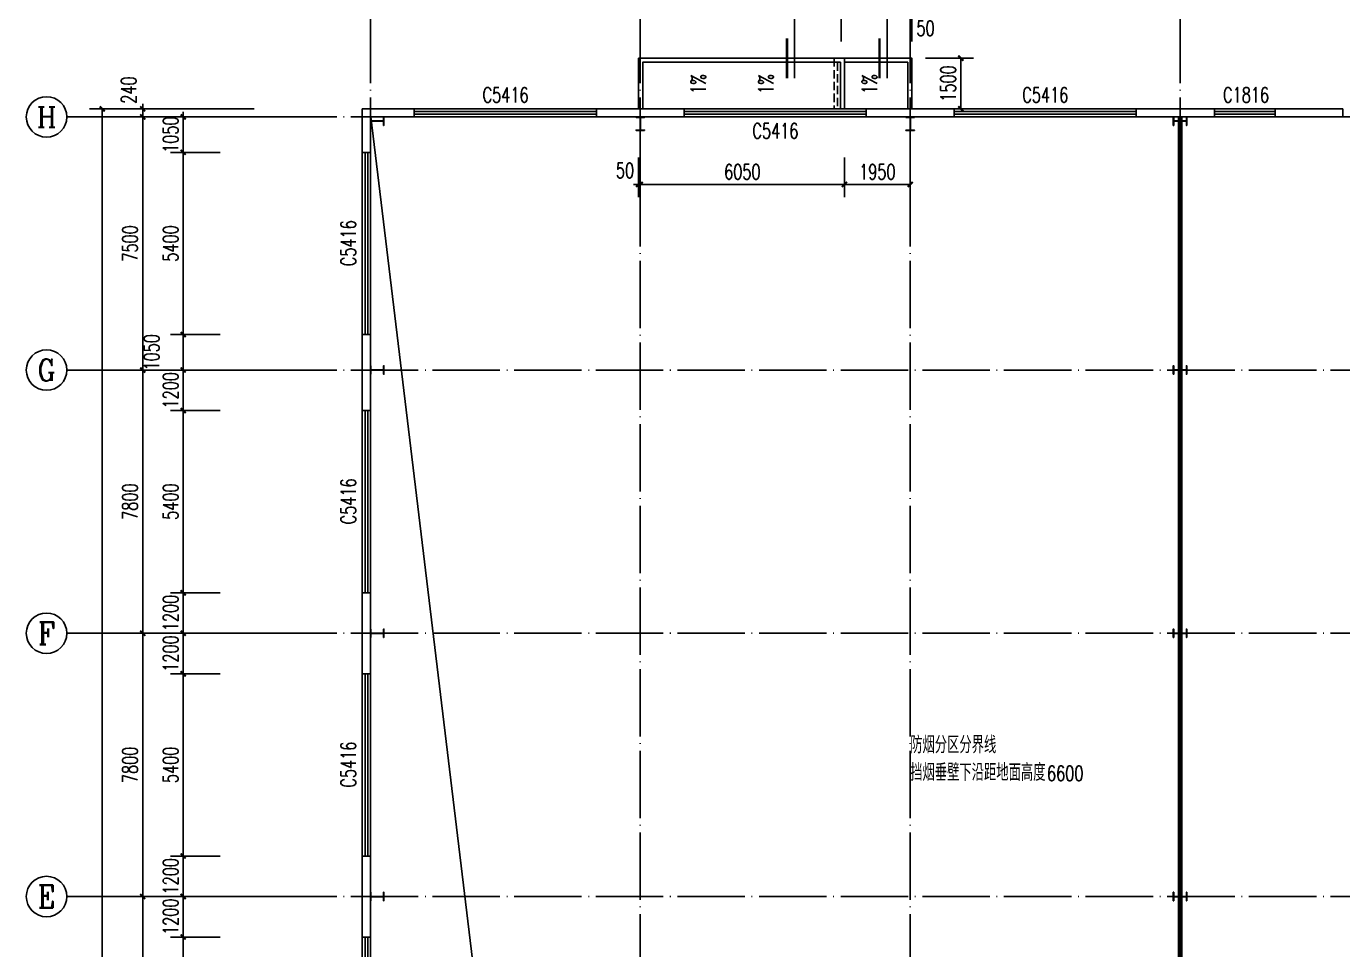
# Model space of a CAD drawing. Header units: millimetres. Extents: x 4455189 to 4808172, y 18512388 to 19204582.
# Drawn here: x 4706772 to 4745792, y 18887131 to 18914491 of the extents above; entities that cross this region are included whole.
import ezdxf
from ezdxf.enums import TextEntityAlignment as Align

# ---------------------------------------------------------------- set-up
doc = ezdxf.new("R2010")
doc.units = ezdxf.units.MM
doc.header["$LTSCALE"] = 1000
doc.header["$MEASUREMENT"] = 0
doc.linetypes.add('DASH', pattern=[0.35, 0.25, -0.1])
doc.linetypes.add('DOTE', pattern=[2.42, 2, -0.2, 0.02, -0.2])
doc.layers.get('Defpoints').update_dxf_attribs({"color": 1})
for name, color, linetype in [('AXIS_TEXT', 7, 'Continuous'), ('AXIS_内部', 151, 'Continuous'), ('AXIS_外部', 171, 'Continuous'), ('COLUMN', 2, 'Continuous'), ('DIM_IDEN', 171, 'Continuous'), ('DIM_SYMB', 165, 'Continuous'), ('DOTE', 250, 'DOTE'), ('PUB_TEXT', 7, 'Continuous'), ('WALL-PARAPET', 6, 'Continuous'), ('WINDOW', 140, 'Continuous'), ('WINDOW_TEXT', 7, 'Continuous')]:
    doc.layers.add(name, color=color, linetype=linetype)
doc.styles.add('_TCH_AXIS', font='COMPLEX', dxfattribs={"bigfont": 'GBCBIG'})
doc.styles.add('_TCH_DIM', font='SIMPLEX', dxfattribs={"bigfont": 'GBCBIG'})
doc.styles.add('_TCH_DIM_T3', font='SIMPLEX', dxfattribs={"width": 0.705882, "bigfont": 'GBCBIG'})
doc.styles.add('_TCH_WINDOW', font='SIMPLEX', dxfattribs={"height": 3.5, "bigfont": 'GBCBIG'})
doc.styles.add('COMPLEX', font='COMPLEX')
doc.dimstyles.new('_TCH_ARCH&&150', dxfattribs={"dimtxt": 446.25, "dimasz": 150, "dimexe": 375, "dimexo": 450, "dimgap": 150, "dimtad": 1, "dimdec": 0, "dimzin": 0, "dimdsep": 46, "dimtxsty": '_TCH_DIM_T3', "dimblk": 'ARCHTICK', "dimcen": 0.09, "dimclrt": 7, "dimazin": 2, "dimtfac": 1, "dimtdec": 0, "dimtix": 1, "dimtmove": 2, "dimatfit": 3, "dimfxl": 0, "dimtolj": 1, "dimtzin": 0, "dimarcsym": 0})

# ---------------------------------------------------------------- blocks, each defined once
blk = doc.blocks.new('A$C3ACC4A1C')
at = {"layer": 'COLUMN'}
h = blk.add_hatch(color=256, dxfattribs=at)
h.paths.add_polyline_path([(125, 400), (0, 400), (0, 388), (120, 388), (120, 200), (125, 200)])
h.paths.add_polyline_path([(250, 400), (125, 400), (125, 200), (130, 200), (130, 388), (250, 388)])
h.paths.add_polyline_path([(250, 12), (130, 12), (130, 200), (125, 200), (125, 0), (250, 0)])
h.paths.add_polyline_path([(125, 200), (120, 200), (120, 12), (0, 12), (0, 0), (125, 0)])
blk.add_lwpolyline([(0, 0), (0, 12), (120, 12), (120, 388), (0, 388), (0, 400), (250, 400), (250, 388), (130, 388), (130, 12), (250, 12), (250, 0)], close=True, dxfattribs=at)
blk = doc.blocks.new('_ArchTick')
at = {"color": 0, "linetype": 'ByBlock', "const_width": 0.4}
blk.add_lwpolyline([(-0.5, -0.5), (0.5, 0.5)], dxfattribs=at)
blk = doc.blocks.new('*D135')
at = {"layer": 'AXIS_内部', "color": 0, "lineweight": -2}
for p, q in [((4730922, 18914046), (4730922, 18915221)), ((4732972, 18914046), (4732972, 18915221)), ((4730922, 18914846), (4732972, 18914846))]:
    blk.add_line(p, q, dxfattribs=at)
at = {"layer": 'Defpoints', "color": 0}
for p in [(4732972, 18914846), (4730922, 18913596), (4732972, 18913596)]:
    blk.add_point(p, dxfattribs=at)
at = {"layer": 'AXIS_内部', "color": 0, "lineweight": -2, "xscale": 150, "yscale": 150, "zscale": 150, "rotation": 180}
blk.add_blockref('_ArchTick', (4730922, 18914846), dxfattribs=at)
at = {"layer": 'AXIS_内部', "color": 0, "lineweight": -2, "xscale": 150, "yscale": 150, "zscale": 150}
blk.add_blockref('_ArchTick', (4732972, 18914846), dxfattribs=at)
at = {"layer": 'AXIS_内部', "color": 7, "insert": (4731947, 18915219), "char_height": 446.2, "attachment_point": 5, "style": '_TCH_DIM_T3'}
blk.add_mtext('\\A1;2050', dxfattribs=at)
blk = doc.blocks.new('*D136')
at = {"layer": 'AXIS_内部', "color": 0, "lineweight": -2}
for p, q in [((4732972, 18914046), (4732972, 18915221)), ((4733022, 18914046), (4733022, 18915221)), ((4732972, 18914846), (4732822, 18914846)), ((4732972, 18914846), (4733022, 18914846)), ((4733022, 18914846), (4733172, 18914846))]:
    blk.add_line(p, q, dxfattribs=at)
at = {"layer": 'Defpoints', "color": 0}
for p in [(4733022, 18914846), (4732972, 18913596), (4733022, 18913596)]:
    blk.add_point(p, dxfattribs=at)
at = {"layer": 'AXIS_内部', "color": 0, "lineweight": -2, "xscale": 150, "yscale": 150, "zscale": 150}
blk.add_blockref('_ArchTick', (4732972, 18914846), dxfattribs=at)
at = {"layer": 'AXIS_内部', "color": 0, "lineweight": -2, "xscale": 150, "yscale": 150, "zscale": 150, "rotation": 180}
blk.add_blockref('_ArchTick', (4733022, 18914846), dxfattribs=at)
at = {"layer": 'AXIS_内部', "color": 7, "insert": (4733427, 18914434), "char_height": 446.2, "attachment_point": 5, "style": '_TCH_DIM_T3'}
blk.add_mtext('\\A1;50', dxfattribs=at)
blk = doc.blocks.new('*D137')
at = {"layer": 'AXIS_内部', "color": 0, "lineweight": -2}
for p, q in [((4724922, 18910606), (4724922, 18909431)), ((4724972, 18910606), (4724972, 18909431)), ((4724922, 18909806), (4724772, 18909806)), ((4724922, 18909806), (4724972, 18909806)), ((4724972, 18909806), (4725122, 18909806))]:
    blk.add_line(p, q, dxfattribs=at)
at = {"layer": 'Defpoints', "color": 0}
for p in [(4724922, 18911056), (4724972, 18911056), (4724972, 18909806)]:
    blk.add_point(p, dxfattribs=at)
at = {"layer": 'AXIS_内部', "color": 0, "lineweight": -2, "xscale": 150, "yscale": 150, "zscale": 150}
blk.add_blockref('_ArchTick', (4724922, 18909806), dxfattribs=at)
at = {"layer": 'AXIS_内部', "color": 0, "lineweight": -2, "xscale": 150, "yscale": 150, "zscale": 150, "rotation": 180}
blk.add_blockref('_ArchTick', (4724972, 18909806), dxfattribs=at)
at = {"layer": 'AXIS_内部', "color": 7, "insert": (4724517, 18910219), "char_height": 446.2, "attachment_point": 5, "style": '_TCH_DIM_T3'}
blk.add_mtext('\\A1;50', dxfattribs=at)
blk = doc.blocks.new('*D138')
at = {"layer": 'AXIS_内部', "color": 0, "lineweight": -2}
for p, q in [((4724972, 18910606), (4724972, 18909431)), ((4731022, 18910606), (4731022, 18909431)), ((4724972, 18909806), (4731022, 18909806))]:
    blk.add_line(p, q, dxfattribs=at)
at = {"layer": 'Defpoints', "color": 0}
for p in [(4724972, 18911056), (4731022, 18911056), (4731022, 18909806)]:
    blk.add_point(p, dxfattribs=at)
at = {"layer": 'AXIS_内部', "color": 0, "lineweight": -2, "xscale": 150, "yscale": 150, "zscale": 150, "rotation": 180}
blk.add_blockref('_ArchTick', (4724972, 18909806), dxfattribs=at)
at = {"layer": 'AXIS_内部', "color": 0, "lineweight": -2, "xscale": 150, "yscale": 150, "zscale": 150}
blk.add_blockref('_ArchTick', (4731022, 18909806), dxfattribs=at)
at = {"layer": 'AXIS_内部', "color": 7, "insert": (4727997, 18910179), "char_height": 446.2, "attachment_point": 5, "style": '_TCH_DIM_T3'}
blk.add_mtext('\\A1;6050', dxfattribs=at)
blk = doc.blocks.new('*D139')
at = {"layer": 'AXIS_内部', "color": 0, "lineweight": -2}
for p, q in [((4731022, 18910606), (4731022, 18909431)), ((4732972, 18910606), (4732972, 18909431)), ((4731022, 18909806), (4732972, 18909806))]:
    blk.add_line(p, q, dxfattribs=at)
at = {"layer": 'Defpoints', "color": 0}
for p in [(4731022, 18911056), (4732972, 18911056), (4732972, 18909806)]:
    blk.add_point(p, dxfattribs=at)
at = {"layer": 'AXIS_内部', "color": 0, "lineweight": -2, "xscale": 150, "yscale": 150, "zscale": 150, "rotation": 180}
blk.add_blockref('_ArchTick', (4731022, 18909806), dxfattribs=at)
at = {"layer": 'AXIS_内部', "color": 0, "lineweight": -2, "xscale": 150, "yscale": 150, "zscale": 150}
blk.add_blockref('_ArchTick', (4732972, 18909806), dxfattribs=at)
at = {"layer": 'AXIS_内部', "color": 7, "insert": (4731997, 18910179), "char_height": 446.2, "attachment_point": 5, "style": '_TCH_DIM_T3'}
blk.add_mtext('\\A1;1950', dxfattribs=at)
blk = doc.blocks.new('*D183')
at = {"layer": 'AXIS_内部', "color": 0, "lineweight": -2}
for p, q in [((4712522, 18887506), (4711047, 18887506)), ((4711422, 18882106), (4711422, 18887506)), ((4712522, 18882106), (4711047, 18882106))]:
    blk.add_line(p, q, dxfattribs=at)
at = {"layer": 'Defpoints', "color": 0}
for p in [(4711422, 18887506), (4712972, 18887506), (4712972, 18882106)]:
    blk.add_point(p, dxfattribs=at)
at = {"layer": 'AXIS_内部', "color": 0, "lineweight": -2, "xscale": 150, "yscale": 150, "zscale": 150}
for p, rotation in [((4711422, 18887506), 90), ((4711422, 18882106), 270)]:
    blk.add_blockref('_ArchTick', p, dxfattribs=dict(at, rotation=rotation))
at = {"layer": 'AXIS_内部', "color": 7, "insert": (4711048, 18884806), "char_height": 446.2, "attachment_point": 5, "rotation": 90, "style": '_TCH_DIM_T3'}
blk.add_mtext('\\A1;5400', dxfattribs=at)
blk = doc.blocks.new('*D184')
at = {"layer": 'AXIS_内部', "color": 0, "lineweight": -2}
for p, q in [((4711422, 18888706), (4711422, 18888856)), ((4712522, 18888706), (4711047, 18888706)), ((4711422, 18887506), (4711422, 18888706)), ((4712522, 18887506), (4711047, 18887506)), ((4711422, 18887506), (4711422, 18887356))]:
    blk.add_line(p, q, dxfattribs=at)
at = {"layer": 'Defpoints', "color": 0}
for p in [(4711422, 18888706), (4712972, 18888706), (4712972, 18887506)]:
    blk.add_point(p, dxfattribs=at)
at = {"layer": 'AXIS_内部', "color": 0, "lineweight": -2, "xscale": 150, "yscale": 150, "zscale": 150}
for p, rotation in [((4711422, 18888706), 270), ((4711422, 18887506), 90)]:
    blk.add_blockref('_ArchTick', p, dxfattribs=dict(at, rotation=rotation))
at = {"layer": 'AXIS_内部', "color": 7, "insert": (4711048, 18888106), "char_height": 446.2, "attachment_point": 5, "rotation": 90, "style": '_TCH_DIM_T3'}
blk.add_mtext('\\A1;1200', dxfattribs=at)
blk = doc.blocks.new('*D185')
at = {"layer": 'AXIS_内部', "color": 0, "lineweight": -2}
for p, q in [((4711422, 18889906), (4711422, 18890056)), ((4712522, 18889906), (4711047, 18889906)), ((4711422, 18888706), (4711422, 18889906)), ((4712522, 18888706), (4711047, 18888706)), ((4711422, 18888706), (4711422, 18888556))]:
    blk.add_line(p, q, dxfattribs=at)
at = {"layer": 'Defpoints', "color": 0}
for p in [(4711422, 18889906), (4712972, 18889906), (4712972, 18888706)]:
    blk.add_point(p, dxfattribs=at)
at = {"layer": 'AXIS_内部', "color": 0, "lineweight": -2, "xscale": 150, "yscale": 150, "zscale": 150}
for p, rotation in [((4711422, 18889906), 270), ((4711422, 18888706), 90)]:
    blk.add_blockref('_ArchTick', p, dxfattribs=dict(at, rotation=rotation))
at = {"layer": 'AXIS_内部', "color": 7, "insert": (4711048, 18889306), "char_height": 446.2, "attachment_point": 5, "rotation": 90, "style": '_TCH_DIM_T3'}
blk.add_mtext('\\A1;1200', dxfattribs=at)
blk = doc.blocks.new('*D186')
at = {"layer": 'AXIS_内部', "color": 0, "lineweight": -2}
for p, q in [((4712522, 18895306), (4711047, 18895306)), ((4711422, 18889906), (4711422, 18895306)), ((4712522, 18889906), (4711047, 18889906))]:
    blk.add_line(p, q, dxfattribs=at)
at = {"layer": 'Defpoints', "color": 0}
for p in [(4711422, 18895306), (4712972, 18895306), (4712972, 18889906)]:
    blk.add_point(p, dxfattribs=at)
at = {"layer": 'AXIS_内部', "color": 0, "lineweight": -2, "xscale": 150, "yscale": 150, "zscale": 150}
for p, rotation in [((4711422, 18895306), 90), ((4711422, 18889906), 270)]:
    blk.add_blockref('_ArchTick', p, dxfattribs=dict(at, rotation=rotation))
at = {"layer": 'AXIS_内部', "color": 7, "insert": (4711048, 18892606), "char_height": 446.2, "attachment_point": 5, "rotation": 90, "style": '_TCH_DIM_T3'}
blk.add_mtext('\\A1;5400', dxfattribs=at)
blk = doc.blocks.new('*D187')
at = {"layer": 'AXIS_内部', "color": 0, "lineweight": -2}
for p, q in [((4711422, 18896506), (4711422, 18896656)), ((4712522, 18896506), (4711047, 18896506)), ((4711422, 18895306), (4711422, 18896506)), ((4712522, 18895306), (4711047, 18895306)), ((4711422, 18895306), (4711422, 18895156))]:
    blk.add_line(p, q, dxfattribs=at)
at = {"layer": 'Defpoints', "color": 0}
for p in [(4711422, 18896506), (4712972, 18896506), (4712972, 18895306)]:
    blk.add_point(p, dxfattribs=at)
at = {"layer": 'AXIS_内部', "color": 0, "lineweight": -2, "xscale": 150, "yscale": 150, "zscale": 150}
for p, rotation in [((4711422, 18896506), 270), ((4711422, 18895306), 90)]:
    blk.add_blockref('_ArchTick', p, dxfattribs=dict(at, rotation=rotation))
at = {"layer": 'AXIS_内部', "color": 7, "insert": (4711048, 18895906), "char_height": 446.2, "attachment_point": 5, "rotation": 90, "style": '_TCH_DIM_T3'}
blk.add_mtext('\\A1;1200', dxfattribs=at)
blk = doc.blocks.new('*D188')
at = {"layer": 'AXIS_内部', "color": 0, "lineweight": -2}
for p, q in [((4711422, 18897706), (4711422, 18897856)), ((4712522, 18897706), (4711047, 18897706)), ((4711422, 18896506), (4711422, 18897706)), ((4712522, 18896506), (4711047, 18896506)), ((4711422, 18896506), (4711422, 18896356))]:
    blk.add_line(p, q, dxfattribs=at)
at = {"layer": 'Defpoints', "color": 0}
for p in [(4711422, 18897706), (4712972, 18897706), (4712972, 18896506)]:
    blk.add_point(p, dxfattribs=at)
at = {"layer": 'AXIS_内部', "color": 0, "lineweight": -2, "xscale": 150, "yscale": 150, "zscale": 150}
for p, rotation in [((4711422, 18897706), 270), ((4711422, 18896506), 90)]:
    blk.add_blockref('_ArchTick', p, dxfattribs=dict(at, rotation=rotation))
at = {"layer": 'AXIS_内部', "color": 7, "insert": (4711048, 18897106), "char_height": 446.2, "attachment_point": 5, "rotation": 90, "style": '_TCH_DIM_T3'}
blk.add_mtext('\\A1;1200', dxfattribs=at)
blk = doc.blocks.new('*D189')
at = {"layer": 'AXIS_内部', "color": 0, "lineweight": -2}
for p, q in [((4712522, 18903106), (4711047, 18903106)), ((4711422, 18897706), (4711422, 18903106)), ((4712522, 18897706), (4711047, 18897706))]:
    blk.add_line(p, q, dxfattribs=at)
at = {"layer": 'Defpoints', "color": 0}
for p in [(4711422, 18903106), (4712972, 18903106), (4712972, 18897706)]:
    blk.add_point(p, dxfattribs=at)
at = {"layer": 'AXIS_内部', "color": 0, "lineweight": -2, "xscale": 150, "yscale": 150, "zscale": 150}
for p, rotation in [((4711422, 18903106), 90), ((4711422, 18897706), 270)]:
    blk.add_blockref('_ArchTick', p, dxfattribs=dict(at, rotation=rotation))
at = {"layer": 'AXIS_内部', "color": 7, "insert": (4711048, 18900406), "char_height": 446.2, "attachment_point": 5, "rotation": 90, "style": '_TCH_DIM_T3'}
blk.add_mtext('\\A1;5400', dxfattribs=at)
blk = doc.blocks.new('*D190')
at = {"layer": 'AXIS_内部', "color": 0, "lineweight": -2}
for p, q in [((4711422, 18904306), (4711422, 18904456)), ((4712522, 18904306), (4711047, 18904306)), ((4711422, 18903106), (4711422, 18904306)), ((4712522, 18903106), (4711047, 18903106)), ((4711422, 18903106), (4711422, 18902956))]:
    blk.add_line(p, q, dxfattribs=at)
at = {"layer": 'Defpoints', "color": 0}
for p in [(4711422, 18904306), (4712972, 18904306), (4712972, 18903106)]:
    blk.add_point(p, dxfattribs=at)
at = {"layer": 'AXIS_内部', "color": 0, "lineweight": -2, "xscale": 150, "yscale": 150, "zscale": 150}
for p, rotation in [((4711422, 18904306), 270), ((4711422, 18903106), 90)]:
    blk.add_blockref('_ArchTick', p, dxfattribs=dict(at, rotation=rotation))
at = {"layer": 'AXIS_内部', "color": 7, "insert": (4711048, 18903706), "char_height": 446.2, "attachment_point": 5, "rotation": 90, "style": '_TCH_DIM_T3'}
blk.add_mtext('\\A1;1200', dxfattribs=at)
blk = doc.blocks.new('*D191')
at = {"layer": 'AXIS_内部', "color": 0, "lineweight": -2}
for p, q in [((4712522, 18905356), (4711047, 18905356)), ((4711422, 18904306), (4711422, 18905356)), ((4712522, 18904306), (4711047, 18904306))]:
    blk.add_line(p, q, dxfattribs=at)
at = {"layer": 'Defpoints', "color": 0}
for p in [(4711422, 18905356), (4712972, 18905356), (4712972, 18904306)]:
    blk.add_point(p, dxfattribs=at)
at = {"layer": 'AXIS_内部', "color": 0, "lineweight": -2, "xscale": 150, "yscale": 150, "zscale": 150}
for p, rotation in [((4711422, 18905356), 90), ((4711422, 18904306), 270)]:
    blk.add_blockref('_ArchTick', p, dxfattribs=dict(at, rotation=rotation))
at = {"layer": 'AXIS_内部', "color": 7, "insert": (4710484, 18904831), "char_height": 446.2, "attachment_point": 5, "rotation": 90, "style": '_TCH_DIM_T3'}
blk.add_mtext('\\A1;1050', dxfattribs=at)
blk = doc.blocks.new('*D192')
at = {"layer": 'AXIS_内部', "color": 0, "lineweight": -2}
for p, q in [((4712522, 18910756), (4711047, 18910756)), ((4711422, 18905356), (4711422, 18910756)), ((4712522, 18905356), (4711047, 18905356))]:
    blk.add_line(p, q, dxfattribs=at)
at = {"layer": 'Defpoints', "color": 0}
for p in [(4711422, 18910756), (4712972, 18910756), (4712972, 18905356)]:
    blk.add_point(p, dxfattribs=at)
at = {"layer": 'AXIS_内部', "color": 0, "lineweight": -2, "xscale": 150, "yscale": 150, "zscale": 150}
for p, rotation in [((4711422, 18910756), 90), ((4711422, 18905356), 270)]:
    blk.add_blockref('_ArchTick', p, dxfattribs=dict(at, rotation=rotation))
at = {"layer": 'AXIS_内部', "color": 7, "insert": (4711048, 18908056), "char_height": 446.2, "attachment_point": 5, "rotation": 90, "style": '_TCH_DIM_T3'}
blk.add_mtext('\\A1;5400', dxfattribs=at)
blk = doc.blocks.new('*D193')
at = {"layer": 'AXIS_内部', "color": 0, "lineweight": -2}
for p, q in [((4711422, 18911806), (4711422, 18911956)), ((4712522, 18911806), (4711047, 18911806)), ((4711422, 18910756), (4711422, 18911806)), ((4712522, 18910756), (4711047, 18910756)), ((4711422, 18910756), (4711422, 18910606))]:
    blk.add_line(p, q, dxfattribs=at)
at = {"layer": 'Defpoints', "color": 0}
for p in [(4711422, 18911806), (4712972, 18911806), (4712972, 18910756)]:
    blk.add_point(p, dxfattribs=at)
at = {"layer": 'AXIS_内部', "color": 0, "lineweight": -2, "xscale": 150, "yscale": 150, "zscale": 150}
for p, rotation in [((4711422, 18911806), 270), ((4711422, 18910756), 90)]:
    blk.add_blockref('_ArchTick', p, dxfattribs=dict(at, rotation=rotation))
at = {"layer": 'AXIS_内部', "color": 7, "insert": (4711048, 18911281), "char_height": 446.2, "attachment_point": 5, "rotation": 90, "style": '_TCH_DIM_T3'}
blk.add_mtext('\\A1;1050', dxfattribs=at)
blk = doc.blocks.new('*D364')
at = {"layer": 'AXIS_内部', "color": 0, "lineweight": -2}
for p, q in [((4733422, 18913546), (4734847, 18913546)), ((4734472, 18912046), (4734472, 18913546)), ((4733422, 18912046), (4734847, 18912046))]:
    blk.add_line(p, q, dxfattribs=at)
at = {"layer": 'Defpoints', "color": 0}
for p in [(4732972, 18913546), (4734472, 18913546), (4732972, 18912046)]:
    blk.add_point(p, dxfattribs=at)
at = {"layer": 'AXIS_内部', "color": 0, "lineweight": -2, "xscale": 150, "yscale": 150, "zscale": 150}
for p, rotation in [((4734472, 18913546), 90), ((4734472, 18912046), 270)]:
    blk.add_blockref('_ArchTick', p, dxfattribs=dict(at, rotation=rotation))
at = {"layer": 'AXIS_内部', "color": 7, "insert": (4734098, 18912796), "char_height": 446.2, "attachment_point": 5, "rotation": 90, "style": '_TCH_DIM_T3'}
blk.add_mtext('\\A1;1500', dxfattribs=at)
blk = doc.blocks.new('*D395')
at = {"layer": 'AXIS_外部', "color": 0, "lineweight": -2}
for p, q in [((4713522, 18888706), (4709847, 18888706)), ((4710222, 18880906), (4710222, 18888706)), ((4713522, 18880906), (4709847, 18880906))]:
    blk.add_line(p, q, dxfattribs=at)
at = {"layer": 'Defpoints', "color": 0}
for p in [(4710222, 18888706), (4713972, 18888706), (4713972, 18880906)]:
    blk.add_point(p, dxfattribs=at)
at = {"layer": 'AXIS_外部', "color": 0, "lineweight": -2, "xscale": 150, "yscale": 150, "zscale": 150}
for p, rotation in [((4710222, 18888706), 90), ((4710222, 18880906), 270)]:
    blk.add_blockref('_ArchTick', p, dxfattribs=dict(at, rotation=rotation))
at = {"layer": 'AXIS_外部', "color": 7, "insert": (4709848, 18884806), "char_height": 446.2, "attachment_point": 5, "rotation": 90, "style": '_TCH_DIM_T3'}
blk.add_mtext('\\A1;7800', dxfattribs=at)
blk = doc.blocks.new('*D396')
at = {"layer": 'AXIS_外部', "color": 0, "lineweight": -2}
for p, q in [((4713522, 18896506), (4709847, 18896506)), ((4710222, 18888706), (4710222, 18896506)), ((4713522, 18888706), (4709847, 18888706))]:
    blk.add_line(p, q, dxfattribs=at)
at = {"layer": 'Defpoints', "color": 0}
for p in [(4710222, 18896506), (4713972, 18896506), (4713972, 18888706)]:
    blk.add_point(p, dxfattribs=at)
at = {"layer": 'AXIS_外部', "color": 0, "lineweight": -2, "xscale": 150, "yscale": 150, "zscale": 150}
for p, rotation in [((4710222, 18896506), 90), ((4710222, 18888706), 270)]:
    blk.add_blockref('_ArchTick', p, dxfattribs=dict(at, rotation=rotation))
at = {"layer": 'AXIS_外部', "color": 7, "insert": (4709848, 18892606), "char_height": 446.2, "attachment_point": 5, "rotation": 90, "style": '_TCH_DIM_T3'}
blk.add_mtext('\\A1;7800', dxfattribs=at)
blk = doc.blocks.new('*D397')
at = {"layer": 'AXIS_外部', "color": 0, "lineweight": -2}
for p, q in [((4713522, 18904306), (4709847, 18904306)), ((4710222, 18896506), (4710222, 18904306)), ((4713522, 18896506), (4709847, 18896506))]:
    blk.add_line(p, q, dxfattribs=at)
at = {"layer": 'Defpoints', "color": 0}
for p in [(4710222, 18904306), (4713972, 18904306), (4713972, 18896506)]:
    blk.add_point(p, dxfattribs=at)
at = {"layer": 'AXIS_外部', "color": 0, "lineweight": -2, "xscale": 150, "yscale": 150, "zscale": 150}
for p, rotation in [((4710222, 18904306), 90), ((4710222, 18896506), 270)]:
    blk.add_blockref('_ArchTick', p, dxfattribs=dict(at, rotation=rotation))
at = {"layer": 'AXIS_外部', "color": 7, "insert": (4709848, 18900406), "char_height": 446.2, "attachment_point": 5, "rotation": 90, "style": '_TCH_DIM_T3'}
blk.add_mtext('\\A1;7800', dxfattribs=at)
blk = doc.blocks.new('*D398')
at = {"layer": 'AXIS_外部', "color": 0, "lineweight": -2}
for p, q in [((4713522, 18911806), (4709847, 18911806)), ((4710222, 18904306), (4710222, 18911806)), ((4713522, 18904306), (4709847, 18904306))]:
    blk.add_line(p, q, dxfattribs=at)
at = {"layer": 'Defpoints', "color": 0}
for p in [(4710222, 18911806), (4713972, 18911806), (4713972, 18904306)]:
    blk.add_point(p, dxfattribs=at)
at = {"layer": 'AXIS_外部', "color": 0, "lineweight": -2, "xscale": 150, "yscale": 150, "zscale": 150}
for p, rotation in [((4710222, 18911806), 90), ((4710222, 18904306), 270)]:
    blk.add_blockref('_ArchTick', p, dxfattribs=dict(at, rotation=rotation))
at = {"layer": 'AXIS_外部', "color": 7, "insert": (4709848, 18908056), "char_height": 446.2, "attachment_point": 5, "rotation": 90, "style": '_TCH_DIM_T3'}
blk.add_mtext('\\A1;7500', dxfattribs=at)
blk = doc.blocks.new('*D399')
at = {"layer": 'AXIS_外部', "color": 0, "lineweight": -2}
for p, q in [((4713522, 18912046), (4709847, 18912046)), ((4710222, 18912046), (4710222, 18912196)), ((4710222, 18911806), (4710222, 18912046)), ((4713522, 18911806), (4709847, 18911806)), ((4710222, 18911806), (4710222, 18911656))]:
    blk.add_line(p, q, dxfattribs=at)
at = {"layer": 'Defpoints', "color": 0}
for p in [(4710222, 18912046), (4713972, 18912046), (4713972, 18911806)]:
    blk.add_point(p, dxfattribs=at)
at = {"layer": 'AXIS_外部', "color": 0, "lineweight": -2, "xscale": 150, "yscale": 150, "zscale": 150}
for p, rotation in [((4710222, 18912046), 270), ((4710222, 18911806), 90)]:
    blk.add_blockref('_ArchTick', p, dxfattribs=dict(at, rotation=rotation))
at = {"layer": 'AXIS_外部', "color": 7, "insert": (4709809, 18912601), "char_height": 446.2, "attachment_point": 5, "rotation": 90, "style": '_TCH_DIM_T3'}
blk.add_mtext('\\A1;240', dxfattribs=at)
blk = doc.blocks.new('*D400')
at = {"layer": 'AXIS_外部', "color": 0, "lineweight": -2}
for p, q in [((4713522, 18912046), (4708647, 18912046)), ((4709022, 18857566), (4709022, 18912046)), ((4713522, 18857566), (4708647, 18857566))]:
    blk.add_line(p, q, dxfattribs=at)
at = {"layer": 'Defpoints', "color": 0}
for p in [(4709022, 18912046), (4713972, 18912046), (4713972, 18857566)]:
    blk.add_point(p, dxfattribs=at)
at = {"layer": 'AXIS_外部', "color": 0, "lineweight": -2, "xscale": 150, "yscale": 150, "zscale": 150}
for p, rotation in [((4709022, 18912046), 90), ((4709022, 18857566), 270)]:
    blk.add_blockref('_ArchTick', p, dxfattribs=dict(at, rotation=rotation))
at = {"layer": 'AXIS_外部', "color": 7, "insert": (4708648, 18884806), "char_height": 446.2, "attachment_point": 5, "rotation": 90, "style": '_TCH_DIM_T3'}
blk.add_mtext('\\A1;54480', dxfattribs=at)
blk = doc.blocks.new('_AXISO')
blk.add_circle((0, 0), 0.5)
at = {"layer": 'AXIS_TEXT', "style": 'COMPLEX', "width": 1.041667}
blk.add_attdef('A', text='', height=0.56, dxfattribs=at).set_placement((-0.25, -0.28), (0.25, -0.28), align=Align.FIT)
blk = doc.blocks.new('$WINLIB2D$00000001')
for p, q in [((-0.5, 0.5), (0.5, 0.5)), ((-0.5, 0.5), (-0.5, -0.5)), ((0.5, -0.5), (0.5, 0.5)), ((0.5, 0.1667), (-0.5, 0.1667)), ((0.5, -0.1667), (-0.5, -0.1667)), ((-0.5, -0.5), (0.5, -0.5))]:
    blk.add_line(p, q)

msp = doc.modelspace()

# ---------------------------------------------------------------- linework, layer by layer
at = {"color": 156, "linetype": 'DASH', "ltscale": 2, "const_width": 150}
msp.add_lwpolyline([(4740971.6, 18911806.2), (4740971.6, 18857806.2)], dxfattribs=at)
at = {"layer": 'AXIS_外部'}
for p, q in [((4713971.6, 18911806.2), (4707971.6, 18911806.2)), ((4713971.6, 18904306.2), (4707971.6, 18904306.2)), ((4713971.6, 18896506.2), (4707971.6, 18896506.2)), ((4713971.6, 18888706.2), (4707971.6, 18888706.2))]:
    msp.add_line(p, q, dxfattribs=at)
at = {"layer": 'DIM_IDEN'}
for p, q in [((4729544.1, 18912954.4), (4729544.1, 18923756.2)), ((4732288.1, 18912954.4), (4732288.1, 18923756.2))]:
    msp.add_line(p, q, dxfattribs=at)
at = {"layer": 'DIM_IDEN', "const_width": 75}
for points in [[(4729319.1, 18912954.4), (4729319.1, 18914138)], [(4732063.1, 18912954.4), (4732063.1, 18914138)]]:
    msp.add_lwpolyline(points, dxfattribs=at)
at = {"layer": 'DIM_SYMB'}
for points in [[(4727068.6, 18912140.9, 0, 0, 0), (4727068.6, 18912887.1, 120, 0, 0), (4727068.6, 18913337.1, 0, 0, 0)], [(4729074.6, 18912140.9, 0, 0, 0), (4729074.6, 18912887.1, 120, 0, 0), (4729074.6, 18913337.1, 0, 0, 0)], [(4732146, 18912140.9, 0, 0, 0), (4732146, 18912887.1, 120, 0, 0), (4732146, 18913337.1, 0, 0, 0)], [(4732971.6, 18892763.5, 0, 0, 0), (4738835.2, 18892763.5, 0, 0, 0), (4740678.1, 18890621.4, 120, 0, 0), (4740971.6, 18890280.3, 0, 0, 0)]]:
    msp.add_lwpolyline(points, format="xyseb", dxfattribs=at)
at = {"layer": 'DOTE'}
for p, q in [((4716971.6, 18914806.2), (4716971.6, 18854806.2)), ((4724971.6, 18914806.2), (4724971.6, 18854806.2)), ((4732971.6, 18914806.2), (4732971.6, 18854806.2)), ((4740971.6, 18914806.2), (4740971.6, 18854806.2)), ((4713971.6, 18911806.2), (4767971.6, 18911806.2)), ((4713971.6, 18904306.2), (4770344.5, 18904306.2)), ((4713971.6, 18896506.2), (4770344.5, 18896506.2)), ((4713971.6, 18888706.2), (4770344.5, 18888706.2))]:
    msp.add_line(p, q, dxfattribs=at)
at = {"layer": 'WALL-PARAPET'}
for p, q in [((4718271.6, 18912046.2), (4716731.6, 18912046.2)), ((4716731.6, 18912046.2), (4716731.6, 18910756.2)), ((4718271.6, 18911806.2), (4718271.6, 18912046.2)), ((4726271.6, 18912046.2), (4723671.6, 18912046.2)), ((4723671.6, 18912046.2), (4723671.6, 18911806.2)), ((4726271.6, 18911806.2), (4726271.6, 18912046.2)), ((4734271.6, 18912046.2), (4731671.6, 18912046.2)), ((4731671.6, 18912046.2), (4731671.6, 18911806.2)), ((4734271.6, 18911806.2), (4734271.6, 18912046.2)), ((4741991.6, 18912046.2), (4739671.6, 18912046.2)), ((4739671.6, 18912046.2), (4739671.6, 18911806.2)), ((4741991.6, 18911806.2), (4741991.6, 18912046.2)), ((4745791.6, 18912046.2), (4743791.6, 18912046.2)), ((4743791.6, 18912046.2), (4743791.6, 18911806.2)), ((4745791.6, 18911806.2), (4745791.6, 18912046.2)), ((4716971.6, 18911806.2), (4718271.6, 18911806.2)), ((4716971.6, 18910756.2), (4716971.6, 18911806.2)), ((4723671.6, 18911806.2), (4726271.6, 18911806.2)), ((4731671.6, 18911806.2), (4734271.6, 18911806.2)), ((4739671.6, 18911806.2), (4741991.6, 18911806.2)), ((4743791.6, 18911806.2), (4745791.6, 18911806.2)), ((4716731.6, 18910756.2), (4716971.6, 18910756.2)), ((4716971.6, 18905356.2), (4716731.6, 18905356.2)), ((4716731.6, 18905356.2), (4716731.6, 18903106.2)), ((4716971.6, 18903106.2), (4716971.6, 18905356.2)), ((4716731.6, 18903106.2), (4716971.6, 18903106.2)), ((4716971.6, 18897706.2), (4716731.6, 18897706.2)), ((4716731.6, 18897706.2), (4716731.6, 18895306.2)), ((4716971.6, 18895306.2), (4716971.6, 18897706.2)), ((4716731.6, 18895306.2), (4716971.6, 18895306.2)), ((4716971.6, 18889906.2), (4716731.6, 18889906.2)), ((4716731.6, 18889906.2), (4716731.6, 18887506.2)), ((4716971.6, 18887506.2), (4716971.6, 18889906.2)), ((4716731.6, 18887506.2), (4716971.6, 18887506.2))]:
    msp.add_line(p, q, dxfattribs=at)
at = {"layer": 'WINDOW', "linetype": 'DASH'}
for p, q in [((4730721.6, 18913546.2), (4730721.6, 18912046.2)), ((4730821.6, 18913426.2), (4730821.6, 18912046.2))]:
    msp.add_line(p, q, dxfattribs=at)
at = {"layer": 'WINDOW'}
msp.add_lwpolyline([(4731021.6, 18913546.2), (4724921.6, 18913546.2), (4724921.6, 18912046.2), (4731021.6, 18912046.2)], close=True, dxfattribs=at)
for points in [[(4730901.6, 18912046.2), (4730901.6, 18913426.2), (4725041.6, 18913426.2), (4725041.6, 18912046.2)], [(4731221.6, 18912046.2), (4733021.6, 18912046.2), (4733021.6, 18913546.2), (4731021.6, 18913546.2)], [(4732901.6, 18912046.2), (4732901.6, 18913426.2), (4731021.6, 18913426.2)], [(4716983.6, 18911806.2), (4722777.7, 18863817.1), (4764971.6, 18857806.2)]]:
    msp.add_lwpolyline(points, dxfattribs=at)

# ---------------------------------------------------------------- block references
at = {"layer": 'AXIS_外部'}
ref = msp.add_blockref('_AXISO', (4707371.6, 18911806.2), dxfattribs=dict(at, xscale=1200, yscale=1200, zscale=1200))
ref.add_attrib('A', 'H', dxfattribs={"layer": 'AXIS_TEXT', "height": 608.3, "style": '_TCH_AXIS'}).set_placement((4707081.9, 18911502), (4707661.2, 18911502), align=Align.FIT)
ref = msp.add_blockref('_AXISO', (4707371.6, 18904306.2), dxfattribs=dict(at, xscale=1200, yscale=1200, zscale=1200))
ref.add_attrib('A', 'G', dxfattribs={"layer": 'AXIS_TEXT', "height": 637.8, "style": '_TCH_AXIS'}).set_placement((4707098.2, 18903987.3), (4707644.9, 18903987.3), align=Align.FIT)
ref = msp.add_blockref('_AXISO', (4707371.6, 18896506.2), dxfattribs=dict(at, xscale=1200, yscale=1200, zscale=1200))
ref.add_attrib('A', 'F', dxfattribs={"layer": 'AXIS_TEXT', "height": 668.2, "style": '_TCH_AXIS'}).set_placement((4707117, 18896172.1), (4707626.1, 18896172.1), align=Align.FIT)
ref = msp.add_blockref('_AXISO', (4707371.6, 18888706.2), dxfattribs=dict(at, xscale=1200, yscale=1200, zscale=1200))
ref.add_attrib('A', 'E', dxfattribs={"layer": 'AXIS_TEXT', "height": 668.2, "style": '_TCH_AXIS'}).set_placement((4707117, 18888372.1), (4707626.1, 18888372.1), align=Align.FIT)
at = {"layer": 'COLUMN', "xscale": -1, "rotation": 270}
for p in [(4716971.6, 18911556.2), (4740771.6, 18911556.2), (4716971.6, 18904181.2), (4740771.6, 18904181.2), (4716971.6, 18896381.2), (4740771.6, 18896381.2), (4716971.6, 18888581.2), (4740771.6, 18888581.2)]:
    msp.add_blockref('A$C3ACC4A1C', p, dxfattribs=at)
at = {"layer": 'COLUMN', "xscale": -1}
for p in [(4725096.6, 18911406.2), (4733096.6, 18911406.2)]:
    msp.add_blockref('A$C3ACC4A1C', p, dxfattribs=at)
at = {"layer": 'WINDOW'}
ref = msp.add_blockref('$WINLIB2D$00000001', (4720971.6, 18911926.2), dxfattribs=dict(at, xscale=5400, yscale=-240, zscale=5400))
ref.add_attrib('A', 'C5416', (4720296.6, 18912235.5), dxfattribs={"layer": 'WINDOW_TEXT', "height": 446.25, "style": '_TCH_WINDOW', "width": 0.705882})
ref = msp.add_blockref('$WINLIB2D$00000001', (4736971.6, 18911926.2), dxfattribs=dict(at, xscale=5400, yscale=-240, zscale=5400))
ref.add_attrib('A', 'C5416', (4736296.6, 18912235.5), dxfattribs={"layer": 'WINDOW_TEXT', "height": 446.25, "style": '_TCH_WINDOW', "width": 0.705882})
ref = msp.add_blockref('$WINLIB2D$00000001', (4742891.6, 18911926.2), dxfattribs=dict(at, xscale=-1800, yscale=-240, zscale=-1800))
ref.add_attrib('A', 'C1816', (4742246.6, 18912235.5), dxfattribs={"layer": 'WINDOW_TEXT', "height": 446.25, "style": '_TCH_WINDOW', "width": 0.705882})
ref = msp.add_blockref('$WINLIB2D$00000001', (4728971.6, 18911926.2), dxfattribs=dict(at, xscale=5400, yscale=-240, zscale=5400))
ref.add_attrib('A', 'C5416', (4728296.6, 18911170.5), dxfattribs={"layer": 'WINDOW_TEXT', "height": 446.25, "style": '_TCH_WINDOW', "width": 0.705882})
ref = msp.add_blockref('$WINLIB2D$00000001', (4716851.6, 18908056.2), dxfattribs=dict(at, xscale=5400, yscale=-240, zscale=5400, rotation=90))
ref.add_attrib('A', 'C5416', (4716542.2, 18907381.2), dxfattribs={"layer": 'WINDOW_TEXT', "height": 446.25, "rotation": 90, "style": '_TCH_WINDOW', "width": 0.705882})
ref = msp.add_blockref('$WINLIB2D$00000001', (4716851.6, 18900406.2), dxfattribs=dict(at, xscale=5400, yscale=-240, zscale=5400, rotation=90))
ref.add_attrib('A', 'C5416', (4716542.2, 18899731.2), dxfattribs={"layer": 'WINDOW_TEXT', "height": 446.25, "rotation": 90, "style": '_TCH_WINDOW', "width": 0.705882})
ref = msp.add_blockref('$WINLIB2D$00000001', (4716851.6, 18892606.2), dxfattribs=dict(at, xscale=5400, yscale=-240, zscale=5400, rotation=90))
ref.add_attrib('A', 'C5416', (4716542.2, 18891931.2), dxfattribs={"layer": 'WINDOW_TEXT', "height": 446.25, "rotation": 90, "style": '_TCH_WINDOW', "width": 0.705882})
ref = msp.add_blockref('$WINLIB2D$00000001', (4716851.6, 18884806.2), dxfattribs=dict(at, xscale=5400, yscale=-240, zscale=5400, rotation=90))
ref.add_attrib('A', 'C5416', (4716542.2, 18884131.2), dxfattribs={"layer": 'WINDOW_TEXT', "height": 446.25, "rotation": 90, "style": '_TCH_WINDOW', "width": 0.705882})

# ---------------------------------------------------------------- texts
at = {"layer": 'PUB_TEXT', "style": '_TCH_DIM', "width": 0.705882}
for p in [(4726911.1, 18912484), (4728917.1, 18912484), (4731988.5, 18912484)]:
    msp.add_text('1%%%', height=446.25, rotation=90, dxfattribs=at).set_placement(p)
at = {"layer": 'PUB_TEXT', "style": '_TCH_DIM'}
for s, height, p in [('防烟分区分界线', 506.38, (4732971.6, 18892948.9)), ('挡烟垂壁下沿距地面高度', 506.383, (4732971.6, 18892131.2))]:
    msp.add_text(s, height=height, dxfattribs=at).set_placement(p)
at = {"layer": 'PUB_TEXT', "style": '_TCH_DIM', "width": 0.705882}
msp.add_text('6600', height=446.25, dxfattribs=at).set_placement((4737026.4, 18892131.2))

# ---------------------------------------------------------------- dimensions: what is measured, and where the dimension line sits
at = {"layer": 'AXIS_内部'}
for p1, p2, distance, picture, middle in [((4730921.6, 18913596.2), (4732971.6, 18913596.2), 1250, '*D135', (4731946.6, 18915219.3)), ((4732971.6, 18912046.2), (4732971.6, 18913546.2), -1500, '*D364', (4734098.5, 18912796.2)), ((4712971.6, 18910756.2), (4712971.6, 18911806.2), 1550, '*D193', (4711048.5, 18911281.2)), ((4724971.6, 18911056.2), (4731021.6, 18911056.2), -1250, '*D138', (4727996.6, 18910179.3)), ((4731021.6, 18911056.2), (4732971.6, 18911056.2), -1250, '*D139', (4731996.6, 18910179.3)), ((4712971.6, 18905356.2), (4712971.6, 18910756.2), 1550, '*D192', (4711048.5, 18908056.2)), ((4712971.6, 18903106.2), (4712971.6, 18904306.2), 1550, '*D190', (4711048.5, 18903706.2)), ((4712971.6, 18897706.2), (4712971.6, 18903106.2), 1550, '*D189', (4711048.5, 18900406.2)), ((4712971.6, 18896506.2), (4712971.6, 18897706.2), 1550, '*D188', (4711048.5, 18897106.2)), ((4712971.6, 18895306.2), (4712971.6, 18896506.2), 1550, '*D187', (4711048.5, 18895906.2)), ((4712971.6, 18889906.2), (4712971.6, 18895306.2), 1550, '*D186', (4711048.5, 18892606.2)), ((4712971.6, 18888706.2), (4712971.6, 18889906.2), 1550, '*D185', (4711048.5, 18889306.2)), ((4712971.6, 18887506.2), (4712971.6, 18888706.2), 1550, '*D184', (4711048.5, 18888106.2)), ((4712971.6, 18882106.2), (4712971.6, 18887506.2), 1550, '*D183', (4711048.5, 18884806.2))]:
    dim = msp.add_aligned_dim(p1=p1, p2=p2, distance=distance, dimstyle='_TCH_ARCH&&150', dxfattribs=at)
    dim.commit()
    dim.dimension.update_dxf_attribs({"geometry": picture, "text_midpoint": middle})
for base, p1, p2, angle, picture, middle in [((4733021.6, 18914846.2), (4732971.6, 18913596.2), (4733021.6, 18913596.2), 0, '*D136', (4733426.6, 18914433.7)), ((4724971.6, 18909806.2), (4724921.6, 18911056.2), (4724971.6, 18911056.2), 0, '*D137', (4724516.6, 18910218.7)), ((4711421.6, 18905356.2), (4712971.6, 18904306.2), (4712971.6, 18905356.2), 90, '*D191', (4710484.1, 18904831.2))]:
    dim = msp.add_linear_dim(base=base, p1=p1, p2=p2, angle=angle, dimstyle='_TCH_ARCH&&150', dxfattribs=at)
    dim.commit()
    dim.dimension.update_dxf_attribs({"geometry": picture, "text_midpoint": middle, "dimtype": 129})
at = {"layer": 'AXIS_外部'}
dim = msp.add_linear_dim(base=(4710221.6, 18912046.2), p1=(4713971.6, 18911806.2), p2=(4713971.6, 18912046.2), angle=90, dimstyle='_TCH_ARCH&&150', dxfattribs=at)
dim.commit()
dim.dimension.update_dxf_attribs({"geometry": '*D399', "text_midpoint": (4709809.1, 18912601.2), "dimtype": 129})
for p1, p2, distance, picture, middle in [((4713971.6, 18857566.2), (4713971.6, 18912046.2), 4950, '*D400', (4708648.5, 18884806.2)), ((4713971.6, 18904306.2), (4713971.6, 18911806.2), 3750, '*D398', (4709848.5, 18908056.2)), ((4713971.6, 18896506.2), (4713971.6, 18904306.2), 3750, '*D397', (4709848.5, 18900406.2)), ((4713971.6, 18888706.2), (4713971.6, 18896506.2), 3750, '*D396', (4709848.5, 18892606.2)), ((4713971.6, 18880906.2), (4713971.6, 18888706.2), 3750, '*D395', (4709848.5, 18884806.2))]:
    dim = msp.add_aligned_dim(p1=p1, p2=p2, distance=distance, dimstyle='_TCH_ARCH&&150', dxfattribs=at)
    dim.commit()
    dim.dimension.update_dxf_attribs({"geometry": picture, "text_midpoint": middle})

doc.saveas('drawing.dxf')
